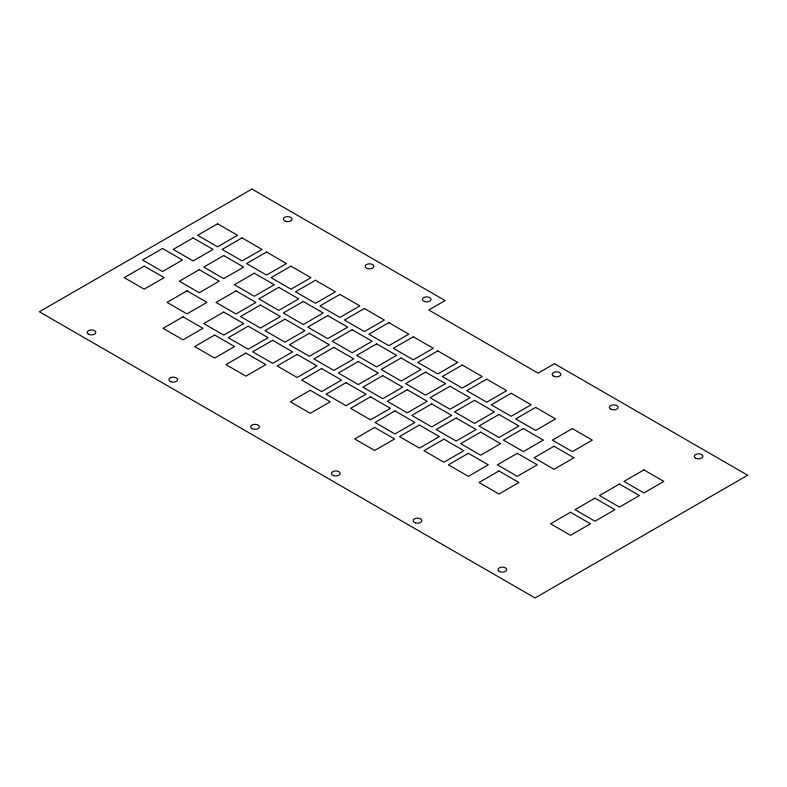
<?xml version="1.0" encoding="UTF-8"?>
<svg xmlns="http://www.w3.org/2000/svg" width="787" height="787" viewBox="0 0 787 787"><rect width="100%" height="100%" fill="white"/><g stroke="black" fill="none" stroke-linecap="round" stroke-linejoin="round"><path stroke-width="1.18" d="M251.938 189.037L39.35 311.77L535.062 597.963L747.65 475.23L554.481 363.702L538.121 373.146L428.758 309.999L445.117 300.565L251.938 189.037M162.535 248.485L142.585 260.005L162.535 271.525L182.486 260.005L162.535 248.485M144.169 266.124L124.218 277.644L144.169 289.163L164.119 277.644L144.169 266.124M193.13 237.9L173.179 249.42L193.13 260.94L213.08 249.42L193.13 237.9M217.596 223.774L197.645 235.293L217.596 246.813L237.546 235.293L217.596 223.774M242.062 237.9L222.111 249.42L242.062 260.94L262.012 249.42L242.062 237.9M199.268 269.685L179.318 281.205L199.268 292.725L219.219 281.205L199.268 269.685M223.724 255.568L203.774 267.088L223.724 278.598L243.685 267.088L223.724 255.568M187.001 290.856L167.051 302.375L187.001 313.895L206.951 302.375L187.001 290.856M266.527 252.027L246.577 263.547L266.527 275.066L286.478 263.547L266.527 252.027M254.329 273.227L234.378 284.746L254.329 296.266L274.279 284.746L254.329 273.227M183.017 316.807L163.066 328.327L183.017 339.846L202.967 328.327L183.017 316.807M235.992 290.895L216.041 302.415L235.992 313.934L255.942 302.415L235.992 290.895M290.993 266.154L271.043 277.663L290.993 289.183L310.944 277.663L290.993 266.154M223.724 312.065L203.774 323.585L223.724 335.105L243.675 323.585L223.724 312.065M278.795 287.353L258.834 298.873L278.795 310.393L298.745 298.873L278.795 287.353M260.458 305.022L240.507 316.541L260.458 328.061L280.408 316.541L260.458 305.022M214.615 335.046L194.664 346.565L214.615 358.085L234.565 346.565L214.615 335.046M315.449 280.27L295.499 291.79L315.449 303.31L335.41 291.79L315.449 280.27M248.19 326.192L228.24 337.702L248.19 349.221L268.141 337.702L248.19 326.192M303.251 301.48L283.3 313L303.251 324.519L323.201 313L303.251 301.48M284.924 319.148L264.973 330.658L284.924 342.178L304.874 330.658L284.924 319.148M339.915 294.397L319.965 305.917L339.915 317.436L359.866 305.917L339.915 294.397M245.888 353.107L225.938 364.627L245.888 376.147L265.839 364.627L245.888 353.107M272.656 340.309L252.706 351.828L272.656 363.348L292.607 351.828L272.656 340.309M327.717 315.607L307.766 327.126L327.717 338.636L347.667 327.126L327.717 315.607M309.389 333.265L289.439 344.785L309.389 356.304L329.34 344.785L309.389 333.265M364.381 308.524L344.431 320.043L364.381 331.563L384.331 320.043L364.381 308.524M297.122 354.435L277.172 365.955L297.122 377.475L317.072 365.955L297.122 354.435M352.183 329.723L332.232 341.243L352.183 352.763L372.133 341.243L352.183 329.723M333.855 347.392L313.905 358.911L333.855 370.431L353.806 358.911L333.855 347.392M388.847 322.65L368.896 334.17L388.847 345.68L408.797 334.17L388.847 322.65M321.588 368.562L301.637 380.082L321.588 391.601L341.538 380.082L321.588 368.562M376.648 343.85L356.698 355.37L376.648 366.89L396.599 355.37L376.648 343.85M358.311 361.518L338.361 373.038L358.311 384.558L378.272 373.038L358.311 361.518M310.275 390.283L290.324 401.793L310.275 413.313L330.225 401.793L310.275 390.283M413.313 336.767L393.362 348.287L413.313 359.807L433.263 348.287L413.313 336.767M346.054 382.689L326.103 394.208L346.054 405.718L366.004 394.208L346.054 382.689M401.114 357.977L381.164 369.497L401.114 381.016L421.065 369.497L401.114 357.977M382.777 375.645L362.827 387.165L382.777 398.675L402.728 387.165L382.777 375.645M437.779 350.894L417.828 362.413L437.779 373.933L457.729 362.413L437.779 350.894M370.52 396.805L350.569 408.325L370.52 419.845L390.47 408.325L370.52 396.805M425.58 372.103L405.63 383.623L425.58 395.143L445.531 383.623L425.58 372.103M407.243 389.762L387.293 401.281L407.243 412.801L427.193 401.281L407.243 389.762M462.244 365.02L442.294 376.54L462.244 388.06L482.195 376.54L462.244 365.02M394.976 410.932L375.025 422.452L394.976 433.971L414.926 422.452L394.976 410.932M374.661 427.449L354.711 438.969L374.661 450.489L394.612 438.969L374.661 427.449M450.046 386.23L430.086 397.74L450.046 409.26L469.996 397.74L450.046 386.23M431.709 403.888L411.758 415.408L431.709 426.928L451.659 415.408L431.709 403.888M486.7 379.147L466.75 390.667L486.7 402.177L506.661 390.667L486.7 379.147M419.441 425.059L399.491 436.578L419.441 448.098L439.392 436.578L419.441 425.059M474.502 400.347L454.552 411.867L474.502 423.386L494.452 411.867L474.502 400.347M456.175 418.015L436.224 429.535L456.175 441.054L476.125 429.535L456.175 418.015M511.166 393.264L491.216 404.784L511.166 416.303L531.117 404.784L511.166 393.264M443.907 439.185L423.957 450.705L443.907 462.215L463.858 450.705L443.907 439.185M498.968 414.474L479.017 425.993L498.968 437.513L518.918 425.993L498.968 414.474M480.641 432.142L460.69 443.661L480.641 455.181L500.591 443.661L480.641 432.142M535.632 407.391L515.682 418.91L535.632 430.43L555.583 418.91L535.632 407.391M468.373 453.302L448.423 464.822L468.373 476.342L488.324 464.822L468.373 453.302M523.365 428.561L503.414 440.081L523.365 451.6L543.325 440.081L523.365 428.561M517.305 453.302L497.354 464.822L517.305 476.342L537.255 464.822L517.305 453.302M498.968 470.97L479.017 482.49L498.968 494.01L518.918 482.49L498.968 470.97M572.365 428.6L552.415 440.12L572.365 451.64L592.316 440.12L572.365 428.6M554.028 446.268L534.078 457.778L554.028 469.298L573.979 457.778L554.028 446.268M570.516 512.278L550.566 523.798L570.516 535.317L590.466 523.798L570.516 512.278M594.982 498.151L575.031 509.671L594.982 521.191L614.932 509.671L594.982 498.151M619.448 484.025L599.497 495.544L619.448 507.064L639.398 495.544L619.448 484.025M643.914 469.908L623.953 481.428L643.914 492.937L663.864 481.428L643.914 469.908M695.521 458.113A4.338 2.499 0 0 0 702.781 456.991A4.338 2.499 0 0 0 697.469 453.922A4.338 2.499 0 0 0 695.521 458.113M610.692 409.142A4.338 2.499 0 0 0 617.943 408.01A4.338 2.499 0 0 0 612.64 404.951A4.338 2.499 0 0 0 610.692 409.142M553.458 376.088A4.338 2.499 0 0 0 560.708 374.966A4.338 2.499 0 0 0 555.396 371.907A4.338 2.499 0 0 0 553.458 376.088M285.543 221.295A4.338 2.499 0 0 0 292.056 219.13A4.338 2.499 0 0 0 285.543 216.956A4.338 2.499 0 0 0 285.543 221.295M367.313 268.505A4.338 2.499 0 0 0 373.815 266.331A4.338 2.499 0 0 0 367.313 264.166A4.338 2.499 0 0 0 367.313 268.505M424.547 301.549A4.338 2.499 0 0 0 431.05 299.385A4.338 2.499 0 0 0 424.547 297.211A4.338 2.499 0 0 0 424.547 301.549M499.283 571.411A4.338 2.499 0 0 0 506.543 570.29A4.338 2.499 0 0 0 501.23 567.22A4.338 2.499 0 0 0 499.283 571.411M415.349 522.834A4.338 2.499 0 0 0 421.852 520.669A4.338 2.499 0 0 0 415.349 518.495A4.338 2.499 0 0 0 415.349 522.834M88.41 334.2A4.338 2.499 0 0 0 95.66 333.078A4.338 2.499 0 0 0 90.357 330.009A4.338 2.499 0 0 0 88.41 334.2M171.074 381.803A4.338 2.499 0 0 0 177.577 379.629A4.338 2.499 0 0 0 171.074 377.465A4.338 2.499 0 0 0 171.074 381.803M251.938 428.61A4.338 2.499 0 0 0 259.198 427.489A4.338 2.499 0 0 0 253.886 424.419A4.338 2.499 0 0 0 251.938 428.61M333.58 475.623A4.338 2.499 0 0 0 340.092 473.459A4.338 2.499 0 0 0 333.58 471.285A4.338 2.499 0 0 0 333.58 475.623"/></g></svg>
